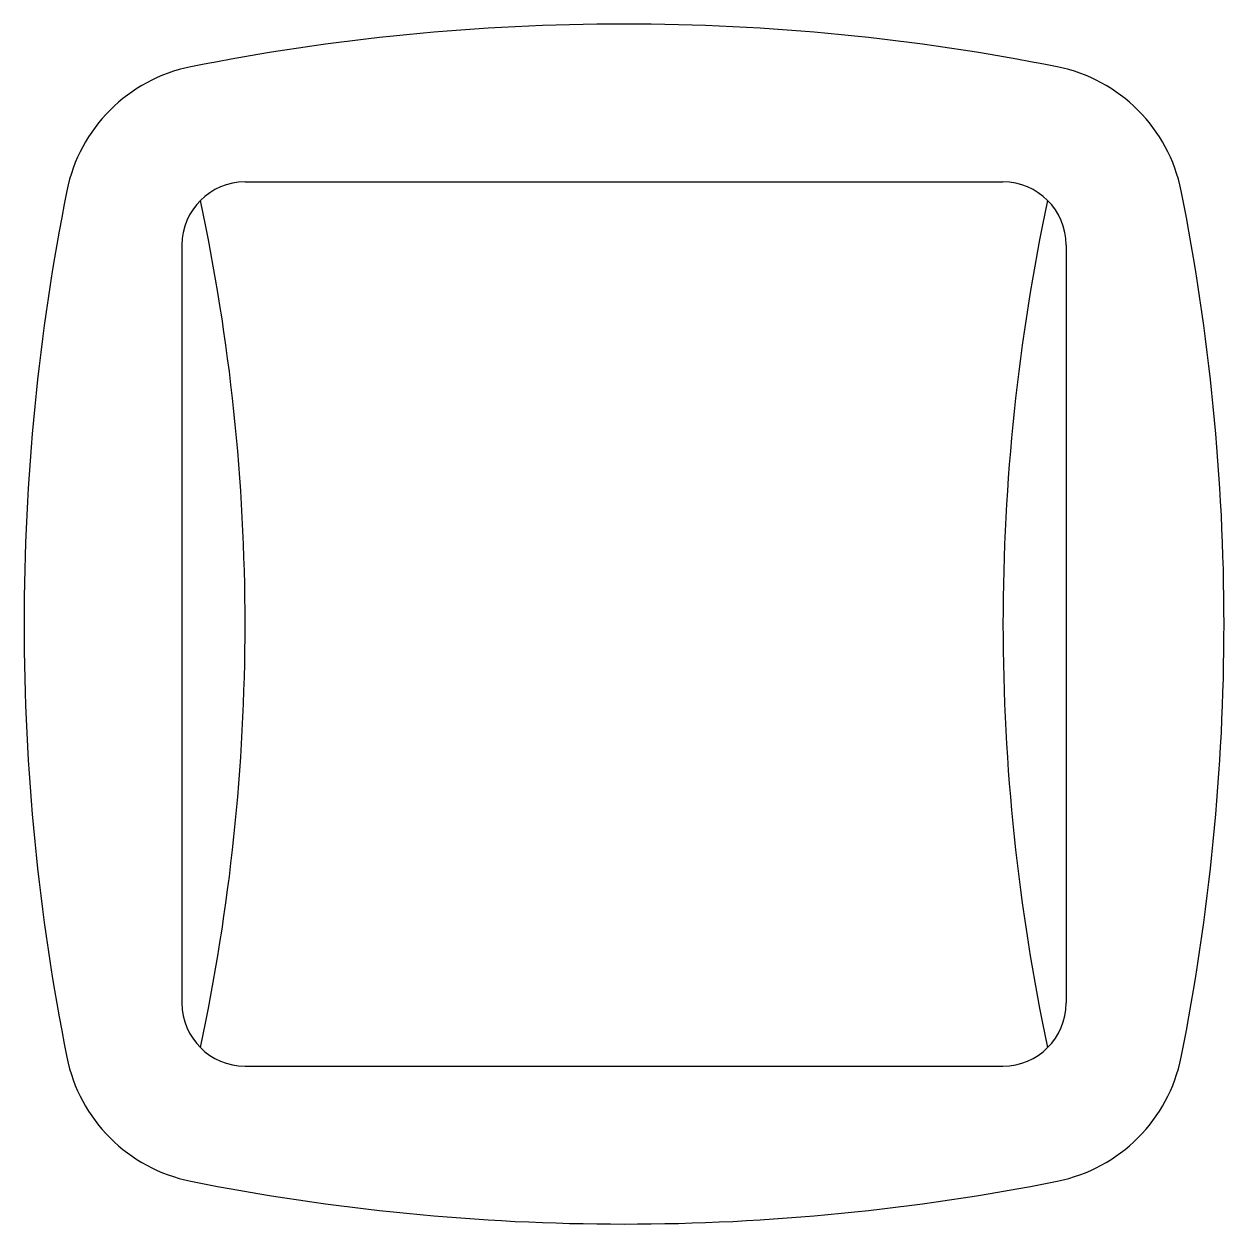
# Model space of a CAD drawing. Extents: x 794 to 984, y 2063 to 2253.
import ezdxf

# ---------------------------------------------------------------- set-up
doc = ezdxf.new("R2010")
doc.units = 0
doc.header["$LTSCALE"] = 20
doc.layers.add('GROSSA', color=3, linetype='CONTINUOUS')

msp = doc.modelspace()

# ---------------------------------------------------------------- linework, layer by layer
at = {"layer": 'GROSSA', "color": 0, "linetype": 'CONTINUOUS'}
for p, q in [((828.59, 2227.91), (948.59, 2227.91)), ((818.59, 2217.91), (818.59, 2097.91)), ((958.59, 2217.91), (958.59, 2097.91)), ((828.59, 2087.91), (948.59, 2087.91))]:
    msp.add_line(p, q, dxfattribs=at)
at = {"layer": 'GROSSA', "color": 0}
for centre, radius, start, end in [((888.59, 1902.91), 350, 78.6974, 101.3026), ((824.89, 2221.61), 25, 101.3026, 168.6974), ((952.28, 2221.61), 25, 11.3026, 78.6974), ((1143.59, 2157.91), 350, 168.6974, 191.3026), ((506.96, 2157.91), 321.63, 347.9635, 12.0365), ((1270.22, 2157.91), 321.63, 167.9635, 192.0365), ((633.59, 2157.91), 350, 348.6974, 11.3026), ((824.89, 2094.22), 25, 191.3026, 258.6974), ((952.28, 2094.22), 25, 281.3026, 348.6974), ((888.59, 2412.91), 350, 258.6974, 281.3026)]:
    msp.add_arc(centre, radius, start, end, dxfattribs=at)
at = {"layer": 'GROSSA', "color": 0, "linetype": 'CONTINUOUS'}
for centre, start, end in [((828.59, 2217.91), 90, 180), ((948.59, 2217.91), 360, 90), ((828.59, 2097.91), 180, 270), ((948.59, 2097.91), 270, 360)]:
    msp.add_arc(centre, 10, start, end, dxfattribs=at)

doc.saveas('drawing.dxf')
